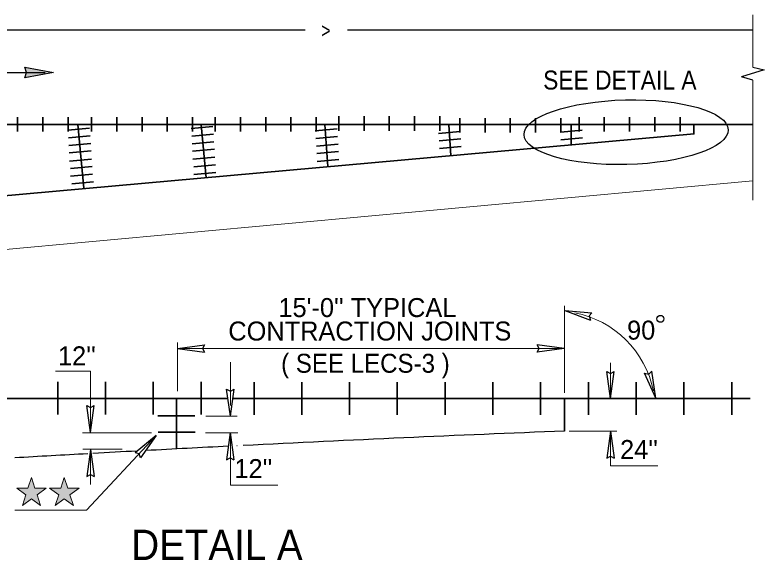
# Model space of a CAD drawing. Extents: x 34107 to 34476, y -21997 to -21727.
# Drawn here: x 34250.94 to 34300.34, y -21823.03 to -21787.12 of the extents above; entities that cross this region are included whole.
import ezdxf

# ---------------------------------------------------------------- set-up
doc = ezdxf.new("R2010")
doc.units = 0
doc.header["$LTSCALE"] = 0.5
doc.layers.add('1', color=7, linetype='Continuous', lineweight=25)

msp = doc.modelspace()

# ---------------------------------------------------------------- hatches: boundary and pattern name
at = {"layer": '1'}
for points in [[(34251.5943, -21791.257), (34251.7125, -21790.9085), (34251.5963, -21790.5572), (34253.4719, -21790.9008)], [(34251.0569, -21818.2892), (34251.7982, -21818.2892), (34252.0271, -21817.5843), (34252.2562, -21818.2892), (34252.9973, -21818.2892), (34252.3976, -21818.7248), (34252.6266, -21819.4295), (34252.0271, -21818.9941), (34251.4275, -21819.4295), (34251.6566, -21818.7247)], [(34253.2243, -21818.2892), (34253.9655, -21818.2892), (34254.1944, -21817.5843), (34254.4235, -21818.2892), (34255.1647, -21818.2892), (34254.565, -21818.7248), (34254.794, -21819.4295), (34254.1944, -21818.9941), (34253.5949, -21819.4295), (34253.8239, -21818.7247)]]:
    msp.add_hatch(color=256, dxfattribs=at).paths.add_polyline_path(points)

# ---------------------------------------------------------------- linework, layer by layer
at = {"layer": '1', "lineweight": 13}
for p, q in [((34299.6087, -21790.5482), (34299.6087, -21787.1195)), ((34299.6087, -21791.4053), (34299.6087, -21799.3127)), ((34299.6087, -21798.0508), (34174.6265, -21809.4807)), ((34287.1748, -21812.0088), (34287.1748, -21806.2791)), ((34261.6578, -21811.9032), (34261.6578, -21808.6883)), ((34261.6578, -21809.0988), (34282.4297, -21809.0988)), ((34287.1748, -21809.0988), (34281.1931, -21809.0988)), ((34265.1482, -21812.8502), (34265.1482, -21809.9836)), ((34290.2153, -21810.034), (34290.2153, -21812.3943)), ((34263.5207, -21813.5465), (34265.592, -21813.5465)), ((34287.4895, -21814.5348), (34290.624, -21814.5348)), ((34290.2153, -21814.5348), (34290.2153, -21816.8171)), ((34259.9518, -21814.6498), (34255.3953, -21814.6498)), ((34255.6647, -21819.7469), (34260.2608, -21814.8225)), ((34263.4978, -21814.6498), (34265.6404, -21814.6498)), ((34258.0155, -21815.7246), (34255.4178, -21815.7246)), ((34255.9258, -21815.8162), (34255.9258, -21818.0474)), ((34290.2153, -21816.8171), (34293.3273, -21816.8171)), ((34255.6647, -21819.7469), (34250.9434, -21819.7469))]:
    msp.add_line(p, q, dxfattribs=at)
at = {"layer": '1'}
for p, q in [((34270.0848, -21788.1244), (34226.967, -21788.1244)), ((34299.6087, -21788.1244), (34272.8614, -21788.1244)), ((34241.0163, -21790.9032), (34252.9388, -21790.9032)), ((34299.6087, -21791.4053), (34298.853, -21791.2037)), ((34287.1942, -21806.5982), (34288.9938, -21806.7362)), ((34287.1942, -21806.5982), (34288.8899, -21807.2165)), ((34261.6577, -21809.0967), (34263.4458, -21808.851)), ((34261.6577, -21809.0967), (34263.4458, -21809.3423)), ((34287.1641, -21809.098), (34285.3759, -21808.8522)), ((34287.1641, -21809.098), (34285.3759, -21809.3437)), ((34293.2016, -21812.3626), (34292.9411, -21810.5766)), ((34290.2153, -21812.3943), (34289.9696, -21810.6062)), ((34290.2153, -21812.3943), (34290.461, -21810.6062)), ((34293.2016, -21812.3626), (34292.469, -21810.7131)), ((34265.1456, -21813.5504), (34264.8999, -21811.7622)), ((34265.1456, -21813.5504), (34265.3913, -21811.7622)), ((34255.9267, -21814.6286), (34255.681, -21812.8404)), ((34255.9267, -21814.6286), (34256.1723, -21812.8404)), ((34290.2153, -21814.5348), (34289.9696, -21816.323)), ((34290.2153, -21814.5348), (34290.461, -21816.323)), ((34260.2599, -21814.8222), (34258.8602, -21815.9617)), ((34260.2599, -21814.8222), (34259.2195, -21816.297)), ((34265.1407, -21814.6387), (34264.8951, -21816.4269)), ((34265.1407, -21814.6387), (34265.3865, -21816.4269)), ((34255.9267, -21815.7467), (34255.681, -21817.5348)), ((34255.9267, -21815.7467), (34256.1723, -21817.5348))]:
    msp.add_line(p, q, dxfattribs=at)
at = {"layer": '1', "lineweight": 35}
for p, q in [((34272.2949, -21793.7958), (34272.2949, -21794.7431)), ((34273.9616, -21793.7958), (34273.9616, -21794.7431)), ((34275.6283, -21793.7958), (34275.6283, -21794.7431)), ((34277.2949, -21793.7958), (34277.2949, -21794.7431)), ((34278.9616, -21793.7958), (34278.9616, -21794.7431)), ((34251.1128, -21793.8533), (34251.1128, -21794.8005)), ((34252.7794, -21793.8533), (34252.7794, -21794.8005)), ((34254.4461, -21793.8533), (34254.4461, -21794.8005)), ((34255.9895, -21793.8533), (34255.9895, -21794.8005)), ((34257.6562, -21793.8533), (34257.6562, -21794.8005)), ((34259.3228, -21793.8533), (34259.3228, -21794.8005)), ((34260.9895, -21793.8533), (34260.9895, -21794.8005)), ((34262.6562, -21793.8533), (34262.6562, -21794.8005)), ((34264.1422, -21793.8533), (34264.1422, -21794.8005)), ((34265.8088, -21793.8533), (34265.8088, -21794.8005)), ((34267.4755, -21793.8533), (34267.4755, -21794.8005)), ((34269.1422, -21793.8533), (34269.1422, -21794.8005)), ((34270.8088, -21793.8533), (34270.8088, -21794.8005)), ((34280.2753, -21793.9107), (34280.2753, -21794.8579)), ((34281.942, -21793.9107), (34281.942, -21794.8579)), ((34283.6087, -21793.9107), (34283.6087, -21794.8579)), ((34285.2753, -21793.9107), (34285.2753, -21794.8579)), ((34286.942, -21793.9107), (34286.942, -21794.8579)), ((34288.1409, -21793.8533), (34288.1409, -21794.8005)), ((34289.8076, -21793.8533), (34289.8076, -21794.8005)), ((34291.4742, -21793.8533), (34291.4742, -21794.8005)), ((34293.1409, -21793.8533), (34293.1409, -21794.8005)), ((34294.8076, -21793.8533), (34294.8076, -21794.8005)), ((34146.2276, -21794.3308), (34299.6087, -21794.3308)), ((34254.4286, -21794.7121), (34255.8642, -21794.5797)), ((34255.0851, -21794.3344), (34255.4834, -21798.5374)), ((34262.561, -21794.5985), (34263.9966, -21794.4661)), ((34263.2175, -21794.3627), (34263.5472, -21797.8417)), ((34270.7465, -21794.7502), (34272.1821, -21794.6177)), ((34271.3846, -21794.332), (34271.5781, -21797.0984)), ((34278.8748, -21794.919), (34280.3108, -21794.7867)), ((34279.5465, -21794.346), (34279.6891, -21796.3846)), ((34286.9102, -21794.8347), (34288.3462, -21794.7025)), ((34287.6207, -21794.3308), (34287.6207, -21795.6826)), ((34295.7078, -21794.3308), (34295.7078, -21794.9759)), ((34172.1818, -21806.0182), (34295.73, -21794.9558)), ((34254.4653, -21795.218), (34255.9013, -21795.0857)), ((34262.5977, -21795.1044), (34264.0337, -21794.9722)), ((34270.7832, -21795.2561), (34272.2192, -21795.1239)), ((34278.9083, -21795.4202), (34280.3441, -21795.2879)), ((34286.9437, -21795.336), (34288.3795, -21795.2036)), ((34254.4988, -21795.7192), (34255.9346, -21795.5869)), ((34262.6312, -21795.6057), (34264.067, -21795.4732)), ((34270.8167, -21795.7574), (34272.2525, -21795.625)), ((34278.9362, -21795.9106), (34280.3719, -21795.7785)), ((34254.5267, -21796.2096), (34255.9624, -21796.0775)), ((34262.6591, -21796.096), (34264.0948, -21795.9639)), ((34270.8446, -21796.2477), (34272.2803, -21796.1156)), ((34254.5448, -21796.7422), (34255.9808, -21796.6102)), ((34262.6772, -21796.6286), (34264.1132, -21796.4966)), ((34270.8627, -21796.7802), (34272.2987, -21796.6482)), ((34254.5942, -21797.2323), (34256.0299, -21797.0999)), ((34262.7266, -21797.1187), (34264.1623, -21796.9862)), ((34254.6096, -21797.7429), (34256.0455, -21797.6106)), ((34262.742, -21797.6292), (34264.1779, -21797.497)), ((34254.6895, -21798.2394), (34256.1252, -21798.107)), ((34253.765, -21813.4368), (34253.765, -21811.2962)), ((34256.915, -21813.4368), (34256.915, -21811.2962)), ((34260.065, -21813.4368), (34260.065, -21811.2962)), ((34263.215, -21813.4368), (34263.215, -21811.2962)), ((34266.7083, -21813.4559), (34266.7083, -21811.3152)), ((34269.8583, -21813.4559), (34269.8583, -21811.3152)), ((34273.0083, -21813.4559), (34273.0083, -21811.3152)), ((34276.1583, -21813.4559), (34276.1583, -21811.3152)), ((34279.3083, -21813.4559), (34279.3083, -21811.3152)), ((34282.4583, -21813.4559), (34282.4583, -21811.3152)), ((34285.6083, -21813.4559), (34285.6083, -21811.3152)), ((34288.7583, -21813.4559), (34288.7583, -21811.3152)), ((34291.9083, -21813.4559), (34291.9083, -21811.3152)), ((34295.0583, -21813.4559), (34295.0583, -21811.3152)), ((34298.2083, -21813.4559), (34298.2083, -21811.3152)), ((34231.5825, -21812.3943), (34264.9834, -21812.3943)), ((34261.5943, -21812.3943), (34261.5943, -21815.712)), ((34265.3205, -21812.3943), (34299.431, -21812.3943)), ((34287.1871, -21814.5351), (34287.1871, -21812.3943)), ((34260.3663, -21813.5353), (34262.8071, -21813.5353)), ((34260.3893, -21814.6165), (34262.8301, -21814.6165))]:
    msp.add_line(p, q, dxfattribs=at)
at = {"layer": '1'}
msp.add_lwpolyline([(34251.5943, -21791.257), (34251.7125, -21790.9085), (34251.5963, -21790.5572), (34253.4719, -21790.9008)], close=True, dxfattribs=at)
for points in [[(34299.6087, -21790.5482), (34300.3412, -21790.7436), (34298.853, -21791.2037)], [(34288.9938, -21806.7362), (34288.8061, -21806.9496), (34288.8899, -21807.2165)], [(34263.4458, -21808.851), (34263.3075, -21809.0992), (34263.4458, -21809.3423)], [(34285.3759, -21809.3437), (34285.5143, -21809.0954), (34285.3759, -21808.8522)], [(34292.469, -21810.7131), (34292.746, -21810.777), (34292.9411, -21810.5766)], [(34289.9696, -21810.6062), (34290.2178, -21810.7446), (34290.461, -21810.6062)], [(34264.8999, -21811.7622), (34265.1481, -21811.9006), (34265.3913, -21811.7622)], [(34255.681, -21812.8404), (34255.9292, -21812.9787), (34256.1723, -21812.8404)], [(34259.2195, -21816.297), (34259.1324, -21816.0265), (34258.8602, -21815.9617)], [(34264.8951, -21816.4269), (34265.1433, -21816.2886), (34265.3865, -21816.4269)], [(34289.9696, -21816.323), (34290.2178, -21816.1847), (34290.461, -21816.323)], [(34255.681, -21817.5348), (34255.9292, -21817.3965), (34256.1723, -21817.5348)]]:
    msp.add_lwpolyline(points, dxfattribs=at)
at = {"layer": '1', "lineweight": 13}
for points in [[(34255.9258, -21814.5242), (34255.9258, -21810.5837), (34253.6158, -21810.5837)], [(34265.1482, -21814.6498), (34265.1482, -21818.0906), (34268.2822, -21818.0906)]]:
    msp.add_lwpolyline(points, dxfattribs=at)
for points in [[(34251.0569, -21818.2892), (34251.7982, -21818.2892), (34252.0271, -21817.5843), (34252.2562, -21818.2892), (34252.9973, -21818.2892), (34252.3976, -21818.7248), (34252.6266, -21819.4295), (34252.0271, -21818.9941), (34251.4275, -21819.4295), (34251.6566, -21818.7247)], [(34253.2243, -21818.2892), (34253.9655, -21818.2892), (34254.1944, -21817.5843), (34254.4235, -21818.2892), (34255.1647, -21818.2892), (34254.565, -21818.7248), (34254.794, -21819.4295), (34254.1944, -21818.9941), (34253.5949, -21819.4295), (34253.8239, -21818.7247)]]:
    msp.add_lwpolyline(points, close=True, dxfattribs=at)
at = {"layer": '1'}
msp.add_circle((34293.5061, -21807.139), 0.228, dxfattribs=at)
at = {"layer": '1', "lineweight": 13}
msp.add_arc((34286.5944, -21813.2017), 6.5861, 11.54776, 78.97139, dxfattribs=at)
at = {"layer": '1'}
for start, end in [(92.25912, 92.87876), (92.90702, 93.06581), (92.88976, 92.8907), (93.17824, 93.31865), (93.08282, 93.16806)]:
    msp.add_arc((34364.5581, -23775.801), 1962.7915, start, end, dxfattribs=at)
msp.add_ellipse((34291.2473, -21794.8421), major_axis=(-6.7334, -0.1616), ratio=0.316019, dxfattribs=at)

# ---------------------------------------------------------------- texts
for s, height, width, p in [('>', 1, 0.8, (34271.1275, -21788.6361)), ('SEE DETAIL A', 1.25, 0.9, (34285.7748, -21792.0317)), ('( SEE LECS-3 )', 1.25, 0.95, (34268.4944, -21810.6923)), ('DETAIL A', 2, 0.95, (34258.6157, -21823.0295))]:
    msp.add_text(s, height=height, dxfattribs=dict(at, width=width)).set_placement(p)
for s, p in [("15'-0'' TYPICAL", (34268.3172, -21807.0221)), ('CONTRACTION JOINTS', (34265.012, -21808.5673)), ('90', (34291.3089, -21808.5082)), ("12''", (34253.778, -21810.2033)), ("24''", (34290.8476, -21816.3735)), ("12''", (34265.4167, -21817.6312))]:
    msp.add_text(s, height=1.25, dxfattribs=at).set_placement(p)

doc.saveas('drawing.dxf')
